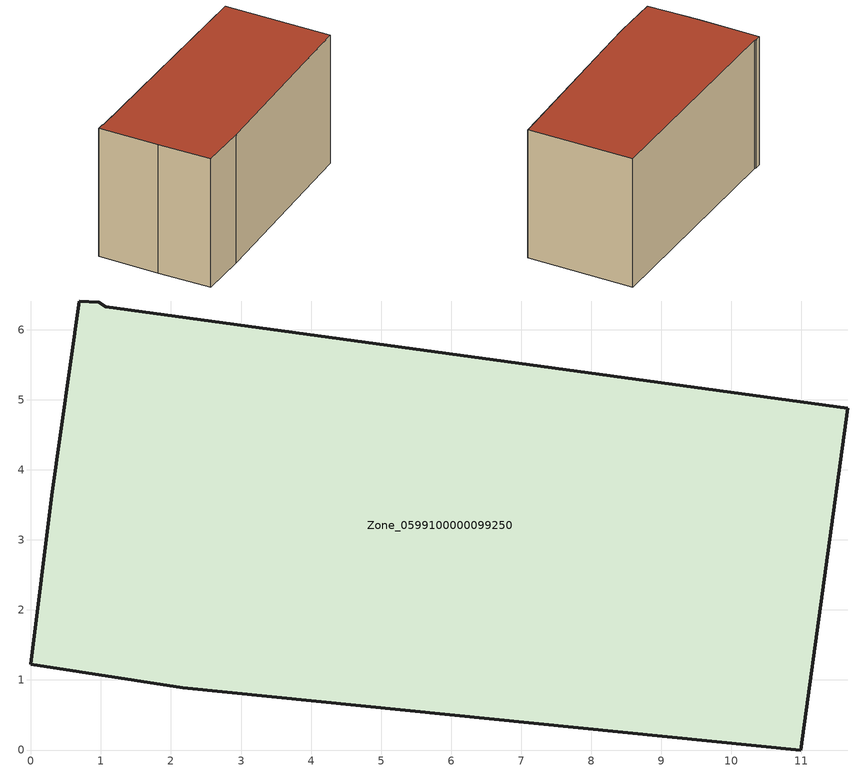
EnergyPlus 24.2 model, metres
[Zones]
Zone_0599100000099250
 floor ground (C_G): 0.3,3.64 0.69,6.41 0.97,6.39 1.07,6.33 11.66,4.88 10.99,0 2.17,0.89 0,1.23 z0
 wall outside (C_F): 1.07,6.33 0.97,6.39 0.69,6.41 0.3,3.64 0,1.23 2.17,0.89 10.99,0 11.66,4.88 1.07,6.33 z0:6.21
 roof outside (C_R): 10.99,0 11.66,4.88 1.07,6.33 0.97,6.39 0.69,6.41 0.3,3.64 0,1.23 2.17,0.89 z6.21
[BUILDING]
Pand.0599100000099250: North Axis=0; Terrain=City; Loads Convergence Tolerance Value=0.04; Temperature Convergence Tolerance Value=0.4; Solar Distribution=FullExterior; Maximum Number of Warmup Days=25; Minimum Number of Warmup Days=1
[Site:Location]
Rotterdam.The.Hague.AP_ZH_NLD Design_Conditions: Latitude=51.96; Longitude=4.45; Time Zone=1; Elevation=-4.5
[SITE:GROUNDTEMPERATURE:BUILDINGSURFACE]
18, 18, 18, 18, 18, 18, 18, 18, 18, 18, 18, 18
[MATERIAL] Thermal Absorptance=0.9; Solar Absorptance=0.7; Visible Absorptance=0.7
Name | Roughness | Thickness | Conductivity | Density | Specific Heat
G.TI.1946 | MediumSmooth | 0.15 | 1 | 540 | 1210
F.TI.1946 | Rough | 0.3 | 0.857143 | 1920 | 840
R.TI.1946 | MediumRough | 0.2 | 0.1 | 1500 | 1000
[CONSTRUCTION]
C_G: G.TI.1946
C_F: F.TI.1946
C_R: R.TI.1946
[ZONE]
Zone_0599100000099250: Type=1; Multiplier=1; Ceiling Height=Autocalculate; Volume=Autocalculate; Floor Area=autocalculate; Part of Total Floor Area=Yes
[ZONEINFILTRATION:DESIGNFLOWRATE]
Infil_Zone_0599100000099250: Zone or ZoneList or Space or SpaceList=Zone_0599100000099250; Schedule=AlwaysOn; Design Flow Rate Calculation Method=Flow/Area; Flow Rate per Floor Area=0.003; Constant Term Coefficient=1; Temperature Term Coefficient=0; Velocity Term Coefficient=0; Velocity Squared Term Coefficient=0
[HVACTEMPLATE:ZONE:IDEALLOADSAIRSYSTEM]
Zone_0599100000099250: Maximum Heating Supply Air Temperature=50; Minimum Cooling Supply Air Temperature=13; Maximum Heating Supply Air Humidity Ratio=0.0156; Minimum Cooling Supply Air Humidity Ratio=0.0077; Heating Limit=NoLimit; Cooling Limit=NoLimit; Dehumidification Control Type=ConstantSensibleHeatRatio; Cooling Sensible Heat Ratio=0.7; Dehumidification Setpoint=60; Humidification Control Type=None; Humidification Setpoint=30; Outdoor Air Method=None; Outdoor Air Flow Rate per Person=0.00944; Outdoor Air Flow Rate per Zone Floor Area=0; Outdoor Air Flow Rate per Zone=0; Demand Controlled Ventilation Type=None; Outdoor Air Economizer Type=NoEconomizer; Heat Recovery Type=None; Sensible Heat Recovery Effectiveness=0.7; Latent Heat Recovery Effectiveness=0.65
[ZONECONTROL:THERMOSTAT]
ThermostatControl_Zone_0599100000099250: Zone or ZoneList=Zone_0599100000099250; Control Type Schedule=DualSetpointControlType; Control 1=Thermostat_Zone_0599100000099250; Temperature Difference Between Cutout And Setpoint=0
[THERMOSTATSETPOINT:DUALSETPOINT]
Thermostat_Zone_0599100000099250: Heating Setpoint Temperature Schedule=HeatingSetpoint_Zone_0599100000099250; Cooling Setpoint Temperature Schedule=CoolingSetpoint_Zone_0599100000099250
[SCHEDULE:COMPACT]
HeatingSetpoint_Zone_0599100000099250: Through: 12/31, For: AllDays, Until: 24:00, 21
CoolingSetpoint_Zone_0599100000099250: Through: 12/31, For: AllDays, Until: 24:00, 24
DualSetpointControlType: Through: 12/31, For: AllDays, Until: 24:00, 4
AlwaysOn: Through: 12/31, For: AllDays, Until: 24:00, 1
